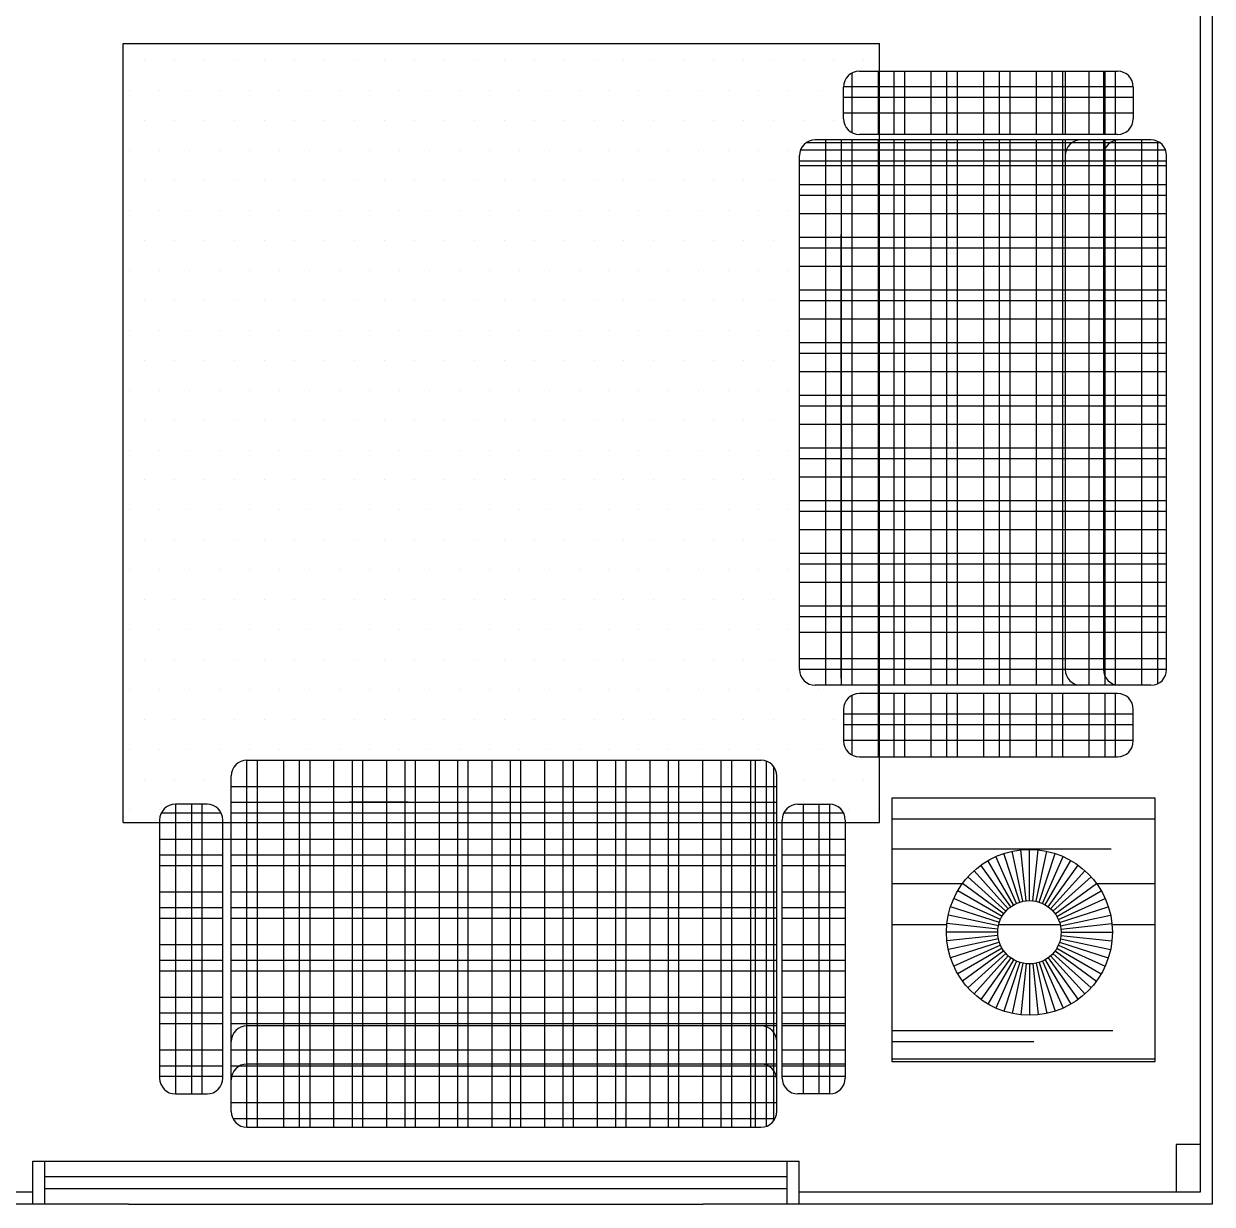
# Model space of a CAD drawing. Extents: x -7 to 295, y -11 to 39.
# Drawn here: x 161.292 to 163.773, y 2.205 to 4.67 of the extents above; entities that cross this region are included whole.
import ezdxf

# ---------------------------------------------------------------- set-up
doc = ezdxf.new("R2010")
doc.units = 0
doc.header["$LTSCALE"] = 20
doc.linetypes.add('DASHED2', pattern=[0.375, 0.25, -0.125])
doc.layers.get('0').update_dxf_attribs({"linetype": 'CONTINUOUS'})
for name, color, linetype in [('APARELHOS', 1, 'CONTINUOUS'), ('CONCRETO', 5, 'CONTINUOUS'), ('COTAS', 244, 'CONTINUOUS'), ('DIM', 244, 'CONTINUOUS'), ('JANELA', 5, 'CONTINUOUS'), ('PAREDE', 250, 'CONTINUOUS'), ('VISTAP', 244, 'CONTINUOUS')]:
    doc.layers.add(name, color=color, linetype=linetype)

# ---------------------------------------------------------------- blocks, each defined once
blk = doc.blocks.new('*X48')
at = {"color": 0, "linetype": 'DASHED2'}
for p, q in [((6.177, -3.3892), (6.177, -2.8892)), ((6.3, -3.0009), (6.3, -2.8892)), ((6.378, -2.9714), (6.378, -2.8892)), ((6.633, -3.3892), (6.633, -2.8892)), ((6.234, -3.3892), (6.234, -2.973)), ((6.579, -3.3892), (6.579, -2.97)), ((6.378, -3.1863), (6.378, -3.0698)), ((6.6, -3.3892), (6.6, -3.12)), ((6.3, -3.3892), (6.3, -3.2552)), ((6.378, -3.3892), (6.378, -3.2847))]:
    blk.add_line(p, q, dxfattribs=at)
blk = doc.blocks.new('*X88')
at = {"color": 0, "linetype": 'CONTINUOUS'}
for p, q in [((157.15625, -13.6875), (157.15625, -13.6875)), ((157.21875, -13.6875), (157.21875, -13.6875)), ((157.28125, -13.6875), (157.28125, -13.6875)), ((157.34375, -13.6875), (157.34375, -13.6875)), ((157.40625, -13.6875), (157.40625, -13.6875)), ((157.46875, -13.6875), (157.46875, -13.6875)), ((157.53125, -13.6875), (157.53125, -13.6875)), ((157.59375, -13.6875), (157.59375, -13.6875)), ((157.65625, -13.6875), (157.65625, -13.6875)), ((157.71875, -13.6875), (157.71875, -13.6875)), ((157.78125, -13.6875), (157.78125, -13.6875)), ((157.84375, -13.6875), (157.84375, -13.6875)), ((157.90625, -13.6875), (157.90625, -13.6875)), ((157.96875, -13.6875), (157.96875, -13.6875)), ((158.03125, -13.6875), (158.03125, -13.6875)), ((158.09375, -13.6875), (158.09375, -13.6875)), ((158.15625, -13.6875), (158.15625, -13.6875)), ((158.21875, -13.6875), (158.21875, -13.6875)), ((158.28125, -13.6875), (158.28125, -13.6875)), ((158.34375, -13.6875), (158.34375, -13.6875)), ((158.40625, -13.6875), (158.40625, -13.6875)), ((158.46875, -13.6875), (158.46875, -13.6875)), ((158.53125, -13.6875), (158.53125, -13.6875)), ((158.59375, -13.6875), (158.59375, -13.6875)), ((158.65625, -13.6875), (158.65625, -13.6875)), ((157.125, -13.75), (157.125, -13.75)), ((157.1875, -13.75), (157.1875, -13.75)), ((157.25, -13.75), (157.25, -13.75)), ((157.3125, -13.75), (157.3125, -13.75)), ((157.375, -13.75), (157.375, -13.75)), ((157.4375, -13.75), (157.4375, -13.75)), ((157.5, -13.75), (157.5, -13.75)), ((157.5625, -13.75), (157.5625, -13.75)), ((157.625, -13.75), (157.625, -13.75)), ((157.6875, -13.75), (157.6875, -13.75)), ((157.75, -13.75), (157.75, -13.75)), ((157.8125, -13.75), (157.8125, -13.75)), ((157.875, -13.75), (157.875, -13.75)), ((157.9375, -13.75), (157.9375, -13.75)), ((158, -13.75), (158, -13.75)), ((158.0625, -13.75), (158.0625, -13.75)), ((158.125, -13.75), (158.125, -13.75)), ((158.1875, -13.75), (158.1875, -13.75)), ((158.25, -13.75), (158.25, -13.75)), ((158.3125, -13.75), (158.3125, -13.75)), ((158.375, -13.75), (158.375, -13.75)), ((158.4375, -13.75), (158.4375, -13.75)), ((158.5, -13.75), (158.5, -13.75)), ((158.5625, -13.75), (158.5625, -13.75)), ((157.15625, -13.8125), (157.15625, -13.8125)), ((157.21875, -13.8125), (157.21875, -13.8125)), ((157.28125, -13.8125), (157.28125, -13.8125)), ((157.34375, -13.8125), (157.34375, -13.8125)), ((157.40625, -13.8125), (157.40625, -13.8125)), ((157.46875, -13.8125), (157.46875, -13.8125)), ((157.53125, -13.8125), (157.53125, -13.8125)), ((157.59375, -13.8125), (157.59375, -13.8125)), ((157.65625, -13.8125), (157.65625, -13.8125)), ((157.71875, -13.8125), (157.71875, -13.8125)), ((157.78125, -13.8125), (157.78125, -13.8125)), ((157.84375, -13.8125), (157.84375, -13.8125)), ((157.90625, -13.8125), (157.90625, -13.8125)), ((157.96875, -13.8125), (157.96875, -13.8125)), ((158.03125, -13.8125), (158.03125, -13.8125)), ((158.09375, -13.8125), (158.09375, -13.8125)), ((158.15625, -13.8125), (158.15625, -13.8125)), ((158.21875, -13.8125), (158.21875, -13.8125)), ((158.28125, -13.8125), (158.28125, -13.8125)), ((158.34375, -13.8125), (158.34375, -13.8125)), ((158.40625, -13.8125), (158.40625, -13.8125)), ((158.46875, -13.8125), (158.46875, -13.8125)), ((158.53125, -13.8125), (158.53125, -13.8125)), ((158.59375, -13.8125), (158.59375, -13.8125)), ((157.125, -13.875), (157.125, -13.875)), ((157.1875, -13.875), (157.1875, -13.875)), ((157.25, -13.875), (157.25, -13.875)), ((157.3125, -13.875), (157.3125, -13.875)), ((157.375, -13.875), (157.375, -13.875)), ((157.4375, -13.875), (157.4375, -13.875)), ((157.5, -13.875), (157.5, -13.875)), ((157.5625, -13.875), (157.5625, -13.875)), ((157.625, -13.875), (157.625, -13.875)), ((157.6875, -13.875), (157.6875, -13.875)), ((157.75, -13.875), (157.75, -13.875)), ((157.8125, -13.875), (157.8125, -13.875)), ((157.875, -13.875), (157.875, -13.875)), ((157.9375, -13.875), (157.9375, -13.875)), ((158, -13.875), (158, -13.875)), ((158.0625, -13.875), (158.0625, -13.875)), ((158.125, -13.875), (158.125, -13.875)), ((158.1875, -13.875), (158.1875, -13.875)), ((158.25, -13.875), (158.25, -13.875)), ((158.3125, -13.875), (158.3125, -13.875)), ((158.375, -13.875), (158.375, -13.875)), ((158.4375, -13.875), (158.4375, -13.875)), ((158.5, -13.875), (158.5, -13.875)), ((157.15625, -13.9375), (157.15625, -13.9375)), ((157.21875, -13.9375), (157.21875, -13.9375)), ((157.28125, -13.9375), (157.28125, -13.9375)), ((157.34375, -13.9375), (157.34375, -13.9375)), ((157.40625, -13.9375), (157.40625, -13.9375)), ((157.46875, -13.9375), (157.46875, -13.9375)), ((157.53125, -13.9375), (157.53125, -13.9375)), ((157.59375, -13.9375), (157.59375, -13.9375)), ((157.65625, -13.9375), (157.65625, -13.9375)), ((157.71875, -13.9375), (157.71875, -13.9375)), ((157.78125, -13.9375), (157.78125, -13.9375)), ((157.84375, -13.9375), (157.84375, -13.9375)), ((157.90625, -13.9375), (157.90625, -13.9375)), ((157.96875, -13.9375), (157.96875, -13.9375)), ((158.03125, -13.9375), (158.03125, -13.9375)), ((158.09375, -13.9375), (158.09375, -13.9375)), ((158.15625, -13.9375), (158.15625, -13.9375)), ((158.21875, -13.9375), (158.21875, -13.9375)), ((158.28125, -13.9375), (158.28125, -13.9375)), ((158.34375, -13.9375), (158.34375, -13.9375)), ((158.40625, -13.9375), (158.40625, -13.9375)), ((158.46875, -13.9375), (158.46875, -13.9375)), ((157.125, -14), (157.125, -14)), ((157.1875, -14), (157.1875, -14)), ((157.25, -14), (157.25, -14)), ((157.3125, -14), (157.3125, -14)), ((157.375, -14), (157.375, -14)), ((157.4375, -14), (157.4375, -14)), ((157.5, -14), (157.5, -14)), ((157.5625, -14), (157.5625, -14)), ((157.625, -14), (157.625, -14)), ((157.6875, -14), (157.6875, -14)), ((157.75, -14), (157.75, -14)), ((157.8125, -14), (157.8125, -14)), ((157.875, -14), (157.875, -14)), ((157.9375, -14), (157.9375, -14)), ((158, -14), (158, -14)), ((158.0625, -14), (158.0625, -14)), ((158.125, -14), (158.125, -14)), ((158.1875, -14), (158.1875, -14)), ((158.25, -14), (158.25, -14)), ((158.3125, -14), (158.3125, -14)), ((158.375, -14), (158.375, -14)), ((158.4375, -14), (158.4375, -14)), ((158.5, -14), (158.5, -14)), ((157.15625, -14.0625), (157.15625, -14.0625)), ((157.21875, -14.0625), (157.21875, -14.0625)), ((157.28125, -14.0625), (157.28125, -14.0625)), ((157.34375, -14.0625), (157.34375, -14.0625)), ((157.40625, -14.0625), (157.40625, -14.0625)), ((157.46875, -14.0625), (157.46875, -14.0625)), ((157.53125, -14.0625), (157.53125, -14.0625)), ((157.59375, -14.0625), (157.59375, -14.0625)), ((157.65625, -14.0625), (157.65625, -14.0625)), ((157.71875, -14.0625), (157.71875, -14.0625)), ((157.78125, -14.0625), (157.78125, -14.0625)), ((157.84375, -14.0625), (157.84375, -14.0625)), ((157.90625, -14.0625), (157.90625, -14.0625)), ((157.96875, -14.0625), (157.96875, -14.0625)), ((158.03125, -14.0625), (158.03125, -14.0625)), ((158.09375, -14.0625), (158.09375, -14.0625)), ((158.15625, -14.0625), (158.15625, -14.0625)), ((158.21875, -14.0625), (158.21875, -14.0625)), ((158.28125, -14.0625), (158.28125, -14.0625)), ((158.34375, -14.0625), (158.34375, -14.0625)), ((158.40625, -14.0625), (158.40625, -14.0625)), ((158.46875, -14.0625), (158.46875, -14.0625)), ((157.125, -14.125), (157.125, -14.125)), ((157.1875, -14.125), (157.1875, -14.125)), ((157.25, -14.125), (157.25, -14.125)), ((157.3125, -14.125), (157.3125, -14.125)), ((157.375, -14.125), (157.375, -14.125)), ((157.4375, -14.125), (157.4375, -14.125)), ((157.5, -14.125), (157.5, -14.125)), ((157.5625, -14.125), (157.5625, -14.125)), ((157.625, -14.125), (157.625, -14.125)), ((157.6875, -14.125), (157.6875, -14.125)), ((157.75, -14.125), (157.75, -14.125)), ((157.8125, -14.125), (157.8125, -14.125)), ((157.875, -14.125), (157.875, -14.125)), ((157.9375, -14.125), (157.9375, -14.125)), ((158, -14.125), (158, -14.125)), ((158.0625, -14.125), (158.0625, -14.125)), ((158.125, -14.125), (158.125, -14.125)), ((158.1875, -14.125), (158.1875, -14.125)), ((158.25, -14.125), (158.25, -14.125)), ((158.3125, -14.125), (158.3125, -14.125)), ((158.375, -14.125), (158.375, -14.125)), ((158.4375, -14.125), (158.4375, -14.125)), ((158.5, -14.125), (158.5, -14.125)), ((157.15625, -14.1875), (157.15625, -14.1875)), ((157.21875, -14.1875), (157.21875, -14.1875)), ((157.28125, -14.1875), (157.28125, -14.1875)), ((157.34375, -14.1875), (157.34375, -14.1875)), ((157.40625, -14.1875), (157.40625, -14.1875)), ((157.46875, -14.1875), (157.46875, -14.1875)), ((157.53125, -14.1875), (157.53125, -14.1875)), ((157.59375, -14.1875), (157.59375, -14.1875)), ((157.65625, -14.1875), (157.65625, -14.1875)), ((157.71875, -14.1875), (157.71875, -14.1875)), ((157.78125, -14.1875), (157.78125, -14.1875)), ((157.84375, -14.1875), (157.84375, -14.1875)), ((157.90625, -14.1875), (157.90625, -14.1875)), ((157.96875, -14.1875), (157.96875, -14.1875)), ((158.03125, -14.1875), (158.03125, -14.1875)), ((158.09375, -14.1875), (158.09375, -14.1875)), ((158.15625, -14.1875), (158.15625, -14.1875)), ((158.21875, -14.1875), (158.21875, -14.1875)), ((158.28125, -14.1875), (158.28125, -14.1875)), ((158.34375, -14.1875), (158.34375, -14.1875)), ((158.40625, -14.1875), (158.40625, -14.1875)), ((158.46875, -14.1875), (158.46875, -14.1875)), ((157.125, -14.25), (157.125, -14.25)), ((157.1875, -14.25), (157.1875, -14.25)), ((157.25, -14.25), (157.25, -14.25)), ((157.3125, -14.25), (157.3125, -14.25)), ((157.375, -14.25), (157.375, -14.25)), ((157.4375, -14.25), (157.4375, -14.25)), ((157.5, -14.25), (157.5, -14.25)), ((157.5625, -14.25), (157.5625, -14.25)), ((157.625, -14.25), (157.625, -14.25)), ((157.6875, -14.25), (157.6875, -14.25)), ((157.75, -14.25), (157.75, -14.25)), ((157.8125, -14.25), (157.8125, -14.25)), ((157.875, -14.25), (157.875, -14.25)), ((157.9375, -14.25), (157.9375, -14.25)), ((158, -14.25), (158, -14.25)), ((158.0625, -14.25), (158.0625, -14.25)), ((158.125, -14.25), (158.125, -14.25)), ((158.1875, -14.25), (158.1875, -14.25)), ((158.25, -14.25), (158.25, -14.25)), ((158.3125, -14.25), (158.3125, -14.25)), ((158.375, -14.25), (158.375, -14.25)), ((158.4375, -14.25), (158.4375, -14.25)), ((158.5, -14.25), (158.5, -14.25)), ((157.15625, -14.3125), (157.15625, -14.3125)), ((157.21875, -14.3125), (157.21875, -14.3125)), ((157.28125, -14.3125), (157.28125, -14.3125)), ((157.34375, -14.3125), (157.34375, -14.3125)), ((157.40625, -14.3125), (157.40625, -14.3125)), ((157.46875, -14.3125), (157.46875, -14.3125)), ((157.53125, -14.3125), (157.53125, -14.3125)), ((157.59375, -14.3125), (157.59375, -14.3125)), ((157.65625, -14.3125), (157.65625, -14.3125)), ((157.71875, -14.3125), (157.71875, -14.3125)), ((157.78125, -14.3125), (157.78125, -14.3125)), ((157.84375, -14.3125), (157.84375, -14.3125)), ((157.90625, -14.3125), (157.90625, -14.3125)), ((157.96875, -14.3125), (157.96875, -14.3125)), ((158.03125, -14.3125), (158.03125, -14.3125)), ((158.09375, -14.3125), (158.09375, -14.3125)), ((158.15625, -14.3125), (158.15625, -14.3125)), ((158.21875, -14.3125), (158.21875, -14.3125)), ((158.28125, -14.3125), (158.28125, -14.3125)), ((158.34375, -14.3125), (158.34375, -14.3125)), ((158.40625, -14.3125), (158.40625, -14.3125)), ((158.46875, -14.3125), (158.46875, -14.3125)), ((157.125, -14.375), (157.125, -14.375)), ((157.1875, -14.375), (157.1875, -14.375)), ((157.25, -14.375), (157.25, -14.375)), ((157.3125, -14.375), (157.3125, -14.375)), ((157.375, -14.375), (157.375, -14.375)), ((157.4375, -14.375), (157.4375, -14.375)), ((157.5, -14.375), (157.5, -14.375)), ((157.5625, -14.375), (157.5625, -14.375)), ((157.625, -14.375), (157.625, -14.375)), ((157.6875, -14.375), (157.6875, -14.375)), ((157.75, -14.375), (157.75, -14.375)), ((157.8125, -14.375), (157.8125, -14.375)), ((157.875, -14.375), (157.875, -14.375)), ((157.9375, -14.375), (157.9375, -14.375)), ((158, -14.375), (158, -14.375)), ((158.0625, -14.375), (158.0625, -14.375)), ((158.125, -14.375), (158.125, -14.375)), ((158.1875, -14.375), (158.1875, -14.375)), ((158.25, -14.375), (158.25, -14.375)), ((158.3125, -14.375), (158.3125, -14.375)), ((158.375, -14.375), (158.375, -14.375)), ((158.4375, -14.375), (158.4375, -14.375)), ((158.5, -14.375), (158.5, -14.375)), ((157.15625, -14.4375), (157.15625, -14.4375)), ((157.21875, -14.4375), (157.21875, -14.4375)), ((157.28125, -14.4375), (157.28125, -14.4375)), ((157.34375, -14.4375), (157.34375, -14.4375)), ((157.40625, -14.4375), (157.40625, -14.4375)), ((157.46875, -14.4375), (157.46875, -14.4375)), ((157.53125, -14.4375), (157.53125, -14.4375)), ((157.59375, -14.4375), (157.59375, -14.4375)), ((157.65625, -14.4375), (157.65625, -14.4375)), ((157.71875, -14.4375), (157.71875, -14.4375)), ((157.78125, -14.4375), (157.78125, -14.4375)), ((157.84375, -14.4375), (157.84375, -14.4375)), ((157.90625, -14.4375), (157.90625, -14.4375)), ((157.96875, -14.4375), (157.96875, -14.4375)), ((158.03125, -14.4375), (158.03125, -14.4375)), ((158.09375, -14.4375), (158.09375, -14.4375)), ((158.15625, -14.4375), (158.15625, -14.4375)), ((158.21875, -14.4375), (158.21875, -14.4375)), ((158.28125, -14.4375), (158.28125, -14.4375)), ((158.34375, -14.4375), (158.34375, -14.4375)), ((158.40625, -14.4375), (158.40625, -14.4375)), ((158.46875, -14.4375), (158.46875, -14.4375)), ((157.125, -14.5), (157.125, -14.5)), ((157.1875, -14.5), (157.1875, -14.5)), ((157.25, -14.5), (157.25, -14.5)), ((157.3125, -14.5), (157.3125, -14.5)), ((157.375, -14.5), (157.375, -14.5)), ((157.4375, -14.5), (157.4375, -14.5)), ((157.5, -14.5), (157.5, -14.5)), ((157.5625, -14.5), (157.5625, -14.5)), ((157.625, -14.5), (157.625, -14.5)), ((157.6875, -14.5), (157.6875, -14.5)), ((157.75, -14.5), (157.75, -14.5)), ((157.8125, -14.5), (157.8125, -14.5)), ((157.875, -14.5), (157.875, -14.5)), ((157.9375, -14.5), (157.9375, -14.5)), ((158, -14.5), (158, -14.5)), ((158.0625, -14.5), (158.0625, -14.5)), ((158.125, -14.5), (158.125, -14.5)), ((158.1875, -14.5), (158.1875, -14.5)), ((158.25, -14.5), (158.25, -14.5)), ((158.3125, -14.5), (158.3125, -14.5)), ((158.375, -14.5), (158.375, -14.5)), ((158.4375, -14.5), (158.4375, -14.5)), ((158.5, -14.5), (158.5, -14.5)), ((157.15625, -14.5625), (157.15625, -14.5625)), ((157.21875, -14.5625), (157.21875, -14.5625)), ((157.28125, -14.5625), (157.28125, -14.5625)), ((157.34375, -14.5625), (157.34375, -14.5625)), ((157.40625, -14.5625), (157.40625, -14.5625)), ((157.46875, -14.5625), (157.46875, -14.5625)), ((157.53125, -14.5625), (157.53125, -14.5625)), ((157.59375, -14.5625), (157.59375, -14.5625)), ((157.65625, -14.5625), (157.65625, -14.5625)), ((157.71875, -14.5625), (157.71875, -14.5625)), ((157.78125, -14.5625), (157.78125, -14.5625)), ((157.84375, -14.5625), (157.84375, -14.5625)), ((157.90625, -14.5625), (157.90625, -14.5625)), ((157.96875, -14.5625), (157.96875, -14.5625)), ((158.03125, -14.5625), (158.03125, -14.5625)), ((158.09375, -14.5625), (158.09375, -14.5625)), ((158.15625, -14.5625), (158.15625, -14.5625)), ((158.21875, -14.5625), (158.21875, -14.5625)), ((158.28125, -14.5625), (158.28125, -14.5625)), ((158.34375, -14.5625), (158.34375, -14.5625)), ((158.40625, -14.5625), (158.40625, -14.5625)), ((158.46875, -14.5625), (158.46875, -14.5625)), ((157.125, -14.625), (157.125, -14.625)), ((157.1875, -14.625), (157.1875, -14.625)), ((157.25, -14.625), (157.25, -14.625)), ((157.3125, -14.625), (157.3125, -14.625)), ((157.375, -14.625), (157.375, -14.625)), ((157.4375, -14.625), (157.4375, -14.625)), ((157.5, -14.625), (157.5, -14.625)), ((157.5625, -14.625), (157.5625, -14.625)), ((157.625, -14.625), (157.625, -14.625)), ((157.6875, -14.625), (157.6875, -14.625)), ((157.75, -14.625), (157.75, -14.625)), ((157.8125, -14.625), (157.8125, -14.625)), ((157.875, -14.625), (157.875, -14.625)), ((157.9375, -14.625), (157.9375, -14.625)), ((158, -14.625), (158, -14.625)), ((158.0625, -14.625), (158.0625, -14.625)), ((158.125, -14.625), (158.125, -14.625)), ((158.1875, -14.625), (158.1875, -14.625)), ((158.25, -14.625), (158.25, -14.625)), ((158.3125, -14.625), (158.3125, -14.625)), ((158.375, -14.625), (158.375, -14.625)), ((158.4375, -14.625), (158.4375, -14.625)), ((158.5, -14.625), (158.5, -14.625)), ((157.15625, -14.6875), (157.15625, -14.6875)), ((157.21875, -14.6875), (157.21875, -14.6875)), ((157.28125, -14.6875), (157.28125, -14.6875)), ((157.34375, -14.6875), (157.34375, -14.6875)), ((157.40625, -14.6875), (157.40625, -14.6875)), ((157.46875, -14.6875), (157.46875, -14.6875)), ((157.53125, -14.6875), (157.53125, -14.6875)), ((157.59375, -14.6875), (157.59375, -14.6875)), ((157.65625, -14.6875), (157.65625, -14.6875)), ((157.71875, -14.6875), (157.71875, -14.6875)), ((157.78125, -14.6875), (157.78125, -14.6875)), ((157.84375, -14.6875), (157.84375, -14.6875)), ((157.90625, -14.6875), (157.90625, -14.6875)), ((157.96875, -14.6875), (157.96875, -14.6875)), ((158.03125, -14.6875), (158.03125, -14.6875)), ((158.09375, -14.6875), (158.09375, -14.6875)), ((158.15625, -14.6875), (158.15625, -14.6875)), ((158.21875, -14.6875), (158.21875, -14.6875)), ((158.28125, -14.6875), (158.28125, -14.6875)), ((158.34375, -14.6875), (158.34375, -14.6875)), ((158.40625, -14.6875), (158.40625, -14.6875)), ((158.46875, -14.6875), (158.46875, -14.6875)), ((157.125, -14.75), (157.125, -14.75)), ((157.1875, -14.75), (157.1875, -14.75)), ((157.25, -14.75), (157.25, -14.75)), ((157.3125, -14.75), (157.3125, -14.75)), ((157.375, -14.75), (157.375, -14.75)), ((157.4375, -14.75), (157.4375, -14.75)), ((157.5, -14.75), (157.5, -14.75)), ((157.5625, -14.75), (157.5625, -14.75)), ((157.625, -14.75), (157.625, -14.75)), ((157.6875, -14.75), (157.6875, -14.75)), ((157.75, -14.75), (157.75, -14.75)), ((157.8125, -14.75), (157.8125, -14.75)), ((157.875, -14.75), (157.875, -14.75)), ((157.9375, -14.75), (157.9375, -14.75)), ((158, -14.75), (158, -14.75)), ((158.0625, -14.75), (158.0625, -14.75)), ((158.125, -14.75), (158.125, -14.75)), ((158.1875, -14.75), (158.1875, -14.75)), ((158.25, -14.75), (158.25, -14.75)), ((158.3125, -14.75), (158.3125, -14.75)), ((158.375, -14.75), (158.375, -14.75)), ((158.4375, -14.75), (158.4375, -14.75)), ((158.5, -14.75), (158.5, -14.75)), ((157.15625, -14.8125), (157.15625, -14.8125)), ((157.21875, -14.8125), (157.21875, -14.8125)), ((157.28125, -14.8125), (157.28125, -14.8125)), ((157.34375, -14.8125), (157.34375, -14.8125)), ((157.40625, -14.8125), (157.40625, -14.8125)), ((157.46875, -14.8125), (157.46875, -14.8125)), ((157.53125, -14.8125), (157.53125, -14.8125)), ((157.59375, -14.8125), (157.59375, -14.8125)), ((157.65625, -14.8125), (157.65625, -14.8125)), ((157.71875, -14.8125), (157.71875, -14.8125)), ((157.78125, -14.8125), (157.78125, -14.8125)), ((157.84375, -14.8125), (157.84375, -14.8125)), ((157.90625, -14.8125), (157.90625, -14.8125)), ((157.96875, -14.8125), (157.96875, -14.8125)), ((158.03125, -14.8125), (158.03125, -14.8125)), ((158.09375, -14.8125), (158.09375, -14.8125)), ((158.15625, -14.8125), (158.15625, -14.8125)), ((158.21875, -14.8125), (158.21875, -14.8125)), ((158.28125, -14.8125), (158.28125, -14.8125)), ((158.34375, -14.8125), (158.34375, -14.8125)), ((158.40625, -14.8125), (158.40625, -14.8125)), ((158.46875, -14.8125), (158.46875, -14.8125)), ((157.125, -14.875), (157.125, -14.875)), ((157.1875, -14.875), (157.1875, -14.875)), ((157.25, -14.875), (157.25, -14.875)), ((157.3125, -14.875), (157.3125, -14.875)), ((157.375, -14.875), (157.375, -14.875)), ((157.4375, -14.875), (157.4375, -14.875)), ((157.5, -14.875), (157.5, -14.875)), ((157.5625, -14.875), (157.5625, -14.875)), ((157.625, -14.875), (157.625, -14.875)), ((157.6875, -14.875), (157.6875, -14.875)), ((157.75, -14.875), (157.75, -14.875)), ((157.8125, -14.875), (157.8125, -14.875)), ((157.875, -14.875), (157.875, -14.875)), ((157.9375, -14.875), (157.9375, -14.875)), ((158, -14.875), (158, -14.875)), ((158.0625, -14.875), (158.0625, -14.875)), ((158.125, -14.875), (158.125, -14.875)), ((158.1875, -14.875), (158.1875, -14.875)), ((158.25, -14.875), (158.25, -14.875)), ((158.3125, -14.875), (158.3125, -14.875)), ((158.375, -14.875), (158.375, -14.875)), ((158.4375, -14.875), (158.4375, -14.875)), ((158.5, -14.875), (158.5, -14.875)), ((157.15625, -14.9375), (157.15625, -14.9375)), ((157.21875, -14.9375), (157.21875, -14.9375)), ((157.28125, -14.9375), (157.28125, -14.9375)), ((157.34375, -14.9375), (157.34375, -14.9375)), ((157.40625, -14.9375), (157.40625, -14.9375)), ((157.46875, -14.9375), (157.46875, -14.9375)), ((157.53125, -14.9375), (157.53125, -14.9375)), ((157.59375, -14.9375), (157.59375, -14.9375)), ((157.65625, -14.9375), (157.65625, -14.9375)), ((157.71875, -14.9375), (157.71875, -14.9375)), ((157.78125, -14.9375), (157.78125, -14.9375)), ((157.84375, -14.9375), (157.84375, -14.9375)), ((157.90625, -14.9375), (157.90625, -14.9375)), ((157.96875, -14.9375), (157.96875, -14.9375)), ((158.03125, -14.9375), (158.03125, -14.9375)), ((158.09375, -14.9375), (158.09375, -14.9375)), ((158.15625, -14.9375), (158.15625, -14.9375)), ((158.21875, -14.9375), (158.21875, -14.9375)), ((158.28125, -14.9375), (158.28125, -14.9375)), ((158.34375, -14.9375), (158.34375, -14.9375)), ((158.40625, -14.9375), (158.40625, -14.9375)), ((158.46875, -14.9375), (158.46875, -14.9375)), ((157.125, -15), (157.125, -15)), ((157.1875, -15), (157.1875, -15)), ((157.25, -15), (157.25, -15)), ((157.3125, -15), (157.3125, -15)), ((157.375, -15), (157.375, -15)), ((157.4375, -15), (157.4375, -15)), ((157.5, -15), (157.5, -15)), ((157.5625, -15), (157.5625, -15)), ((157.625, -15), (157.625, -15)), ((157.6875, -15), (157.6875, -15)), ((157.75, -15), (157.75, -15)), ((157.8125, -15), (157.8125, -15)), ((157.875, -15), (157.875, -15)), ((157.9375, -15), (157.9375, -15)), ((158, -15), (158, -15)), ((158.0625, -15), (158.0625, -15)), ((158.125, -15), (158.125, -15)), ((158.1875, -15), (158.1875, -15)), ((158.25, -15), (158.25, -15)), ((158.3125, -15), (158.3125, -15)), ((158.375, -15), (158.375, -15)), ((158.4375, -15), (158.4375, -15)), ((158.5, -15), (158.5, -15)), ((158.5625, -15), (158.5625, -15)), ((158.625, -15), (158.625, -15)), ((158.6875, -15), (158.6875, -15)), ((157.15625, -15.0625), (157.15625, -15.0625)), ((157.21875, -15.0625), (157.21875, -15.0625)), ((157.28125, -15.0625), (157.28125, -15.0625)), ((157.34375, -15.0625), (157.34375, -15.0625)), ((157.40625, -15.0625), (157.40625, -15.0625)), ((157.46875, -15.0625), (157.46875, -15.0625)), ((157.53125, -15.0625), (157.53125, -15.0625)), ((157.59375, -15.0625), (157.59375, -15.0625)), ((157.65625, -15.0625), (157.65625, -15.0625)), ((157.71875, -15.0625), (157.71875, -15.0625)), ((157.78125, -15.0625), (157.78125, -15.0625)), ((157.84375, -15.0625), (157.84375, -15.0625)), ((157.90625, -15.0625), (157.90625, -15.0625)), ((157.96875, -15.0625), (157.96875, -15.0625)), ((158.03125, -15.0625), (158.03125, -15.0625)), ((158.09375, -15.0625), (158.09375, -15.0625)), ((158.15625, -15.0625), (158.15625, -15.0625)), ((158.21875, -15.0625), (158.21875, -15.0625)), ((158.28125, -15.0625), (158.28125, -15.0625)), ((158.34375, -15.0625), (158.34375, -15.0625)), ((158.40625, -15.0625), (158.40625, -15.0625)), ((158.46875, -15.0625), (158.46875, -15.0625)), ((158.53125, -15.0625), (158.53125, -15.0625)), ((158.59375, -15.0625), (158.59375, -15.0625)), ((157.125, -15.125), (157.125, -15.125)), ((157.1875, -15.125), (157.1875, -15.125)), ((157.25, -15.125), (157.25, -15.125)), ((157.3125, -15.125), (157.3125, -15.125)), ((157.375, -15.125), (157.375, -15.125)), ((157.4375, -15.125), (157.4375, -15.125)), ((157.5, -15.125), (157.5, -15.125)), ((157.5625, -15.125), (157.5625, -15.125)), ((157.625, -15.125), (157.625, -15.125)), ((157.6875, -15.125), (157.6875, -15.125)), ((157.75, -15.125), (157.75, -15.125)), ((157.8125, -15.125), (157.8125, -15.125)), ((157.875, -15.125), (157.875, -15.125)), ((157.9375, -15.125), (157.9375, -15.125)), ((158, -15.125), (158, -15.125)), ((158.0625, -15.125), (158.0625, -15.125)), ((158.125, -15.125), (158.125, -15.125)), ((158.1875, -15.125), (158.1875, -15.125)), ((158.25, -15.125), (158.25, -15.125)), ((158.3125, -15.125), (158.3125, -15.125)), ((158.375, -15.125), (158.375, -15.125)), ((158.4375, -15.125), (158.4375, -15.125)), ((158.5, -15.125), (158.5, -15.125)), ((158.5625, -15.125), (158.5625, -15.125)), ((157.15625, -15.1875), (157.15625, -15.1875)), ((157.21875, -15.1875), (157.21875, -15.1875)), ((157.28125, -15.1875), (157.28125, -15.1875)), ((158.53125, -15.1875), (158.53125, -15.1875)), ((158.59375, -15.1875), (158.59375, -15.1875)), ((158.65625, -15.1875), (158.65625, -15.1875)), ((157.125, -15.25), (157.125, -15.25)), ((157.1875, -15.25), (157.1875, -15.25)), ((157.3125, -15.25), (157.3125, -15.25)), ((158.625, -15.25), (158.625, -15.25)), ((158.6875, -15.25), (158.6875, -15.25))]:
    blk.add_line(p, q, dxfattribs=at)

msp = doc.modelspace()

# ---------------------------------------------------------------- linework, layer by layer
at = {"layer": 'APARELHOS', "color": 52, "linetype": 'CONTINUOUS'}
for p, q in [((163.0215, 4.4428), (163.0215, 4.5676)), ((163.0215, 4.4428), (163.0215, 4.5676)), ((163.1095, 4.4392), (163.1095, 4.5712)), ((163.1095, 4.4392), (163.1095, 4.5712)), ((163.1315, 4.4392), (163.1315, 4.5712)), ((163.1315, 4.4392), (163.1315, 4.5712)), ((163.2195, 4.4392), (163.2195, 4.5712)), ((163.2195, 4.4392), (163.2195, 4.5712)), ((163.2415, 4.4392), (163.2415, 4.5712)), ((163.2415, 4.4392), (163.2415, 4.5712)), ((163.3295, 4.4392), (163.3295, 4.5712)), ((163.3295, 4.4392), (163.3295, 4.5712)), ((163.3515, 4.4392), (163.3515, 4.5712)), ((163.3515, 4.4392), (163.3515, 4.5712)), ((163.4395, 4.4392), (163.4395, 4.5712)), ((163.4395, 4.4392), (163.4395, 4.5712)), ((163.4615, 4.4392), (163.4615, 4.5712)), ((163.4615, 4.4392), (163.4615, 4.5712)), ((163.5495, 4.4392), (163.5495, 4.5712)), ((163.5495, 4.4392), (163.5495, 4.5712)), ((163.5715, 4.4392), (163.5715, 4.5712)), ((163.5715, 4.4392), (163.5715, 4.5712)), ((163.6086, 4.5387), (163.0036, 4.5387)), ((163.6086, 4.5167), (163.0036, 4.5167)), ((163.6641, 4.422), (162.9255, 4.422)), ((163.5792, 4.428), (162.9445, 4.428)), ((162.9995, 3.289), (162.9995, 4.428)), ((163.0215, 3.289), (163.0215, 4.428)), ((163.1095, 3.289), (163.1095, 4.428)), ((163.1315, 3.289), (163.1315, 4.428)), ((163.2195, 3.289), (163.2195, 4.428)), ((163.2415, 3.289), (163.2415, 4.428)), ((163.3295, 3.289), (163.3295, 4.428)), ((163.3515, 3.289), (163.3515, 4.428)), ((163.4395, 3.289), (163.4395, 4.428)), ((163.4615, 3.289), (163.4615, 4.428)), ((163.5495, 3.289), (163.5495, 4.428)), ((163.5715, 3.289), (163.5715, 4.428)), ((163.6595, 3.2923), (163.6595, 4.4247)), ((163.676, 4.4067), (162.9136, 4.4067)), ((163.6782, 4.334), (162.9115, 4.334)), ((163.6782, 4.312), (162.9115, 4.312)), ((163.6782, 4.224), (162.9115, 4.224)), ((163.6782, 4.202), (162.9115, 4.202)), ((163.6782, 4.114), (162.9115, 4.114)), ((163.6782, 4.092), (162.9115, 4.092)), ((163.6782, 4.004), (162.9115, 4.004)), ((163.6782, 3.982), (162.9115, 3.982)), ((163.6782, 3.894), (162.9115, 3.894)), ((163.6782, 3.872), (162.9115, 3.872)), ((163.6782, 3.784), (162.9115, 3.784)), ((163.6782, 3.762), (162.9115, 3.762)), ((163.6782, 3.674), (162.9115, 3.674)), ((163.6782, 3.652), (162.9115, 3.652)), ((163.6782, 3.564), (162.9115, 3.564)), ((163.6782, 3.542), (162.9115, 3.542)), ((163.6782, 3.454), (162.9115, 3.454)), ((163.6782, 3.432), (162.9115, 3.432)), ((163.6782, 3.344), (162.9115, 3.344)), ((163.6782, 3.322), (162.9115, 3.322)), ((163.0215, 3.1434), (163.0215, 3.2681)), ((163.1095, 3.1397), (163.1095, 3.2717)), ((163.1315, 3.1397), (163.1315, 3.2717)), ((163.2195, 3.1397), (163.2195, 3.2717)), ((163.2415, 3.1397), (163.2415, 3.2717)), ((163.3295, 3.1397), (163.3295, 3.2717)), ((163.3515, 3.1397), (163.3515, 3.2717)), ((163.4395, 3.1397), (163.4395, 3.2717)), ((163.4615, 3.1397), (163.4615, 3.2717)), ((163.5495, 3.1397), (163.5495, 3.2717)), ((163.5715, 3.1397), (163.5715, 3.2717)), ((163.0036, 3.2387), (163.0036, 3.1727)), ((163.6086, 3.2287), (163.0036, 3.2287)), ((163.6086, 3.2067), (163.0036, 3.2067)), ((161.7581, 2.3661), (161.7581, 3.1327)), ((161.7801, 2.3661), (161.7801, 3.1327)), ((161.8681, 2.3661), (161.8681, 3.1327)), ((161.8901, 2.3661), (161.8901, 3.1327)), ((161.9781, 2.3661), (161.9781, 3.1327)), ((162.0001, 2.3661), (162.0001, 3.1327)), ((162.0881, 2.3661), (162.0881, 3.1327)), ((162.1101, 2.3661), (162.1101, 3.1327)), ((162.1981, 2.3661), (162.1981, 3.1327)), ((162.2201, 2.3661), (162.2201, 3.1327)), ((162.3081, 2.3661), (162.3081, 3.1327)), ((162.3301, 2.3661), (162.3301, 3.1327)), ((162.4181, 2.3661), (162.4181, 3.1327)), ((162.4401, 2.3661), (162.4401, 3.1327)), ((162.5281, 2.3661), (162.5281, 3.1327)), ((162.5501, 2.3661), (162.5501, 3.1327)), ((162.6381, 2.3661), (162.6381, 3.1327)), ((162.6601, 2.3661), (162.6601, 3.1327)), ((162.7481, 2.3661), (162.7481, 3.1327)), ((162.7701, 2.3661), (162.7701, 3.1327)), ((162.8428, 2.3682), (162.8428, 3.1306)), ((162.8581, 2.3801), (162.8581, 3.1187)), ((162.8641, 2.4651), (162.8641, 3.0997)), ((161.6748, 3.0407), (161.6088, 3.0407)), ((161.6428, 2.4357), (161.6428, 3.0407)), ((161.6648, 2.4357), (161.6648, 3.0407)), ((161.7251, 3.0447), (162.8641, 3.0447)), ((162.9528, 2.4357), (162.9528, 3.0407)), ((162.9748, 2.4357), (162.9748, 3.0407)), ((161.5795, 3.0227), (161.7042, 3.0227)), ((161.7251, 3.0227), (162.8641, 3.0227)), ((162.879, 3.0227), (163.0037, 3.0227)), ((162.879, 3.0227), (163.0037, 3.0227)), ((161.5758, 2.9347), (161.7078, 2.9347)), ((161.7251, 2.9347), (162.8641, 2.9347)), ((162.8753, 2.9347), (163.0073, 2.9347)), ((162.8753, 2.9347), (163.0073, 2.9347)), ((161.5758, 2.9127), (161.7078, 2.9127)), ((161.7251, 2.9127), (162.8641, 2.9127)), ((162.8753, 2.9127), (163.0073, 2.9127)), ((162.8753, 2.9127), (163.0073, 2.9127)), ((161.5758, 2.8247), (161.7078, 2.8247)), ((161.7251, 2.8247), (162.8641, 2.8247)), ((162.8753, 2.8247), (163.0073, 2.8247)), ((162.8753, 2.8247), (163.0073, 2.8247)), ((161.5758, 2.8027), (161.7078, 2.8027)), ((161.7251, 2.8027), (162.8641, 2.8027)), ((162.8753, 2.8027), (163.0073, 2.8027)), ((162.8753, 2.8027), (163.0073, 2.8027)), ((161.5758, 2.7147), (161.7078, 2.7147)), ((161.7251, 2.7147), (162.8641, 2.7147)), ((162.8753, 2.7147), (163.0073, 2.7147)), ((162.8753, 2.7147), (163.0073, 2.7147)), ((161.5758, 2.6927), (161.7078, 2.6927)), ((161.7251, 2.6927), (162.8641, 2.6927)), ((162.8753, 2.6927), (163.0073, 2.6927)), ((162.8753, 2.6927), (163.0073, 2.6927)), ((161.5758, 2.6047), (161.7078, 2.6047)), ((161.5758, 2.5827), (161.7078, 2.5827)), ((161.7251, 2.6047), (162.8641, 2.6047)), ((161.7251, 2.5827), (162.8641, 2.5827)), ((162.8753, 2.6047), (163.0073, 2.6047)), ((162.8753, 2.6047), (163.0073, 2.6047)), ((162.8753, 2.5827), (163.0073, 2.5827)), ((162.8753, 2.5827), (163.0073, 2.5827)), ((161.5758, 2.4947), (161.7078, 2.4947)), ((161.7251, 2.4947), (162.8641, 2.4947)), ((162.8753, 2.4947), (163.0073, 2.4947)), ((162.8753, 2.4947), (163.0073, 2.4947)), ((161.5758, 2.4727), (161.7078, 2.4727)), ((161.7251, 2.4727), (162.8641, 2.4727)), ((162.8753, 2.4727), (163.0073, 2.4727)), ((162.8753, 2.4727), (163.0073, 2.4727)), ((161.7284, 2.3847), (162.8608, 2.3847))]:
    msp.add_line(p, q, dxfattribs=at)
at = {"layer": 'APARELHOS', "color": 22, "linetype": 'CONTINUOUS'}
for p, q in [((163.0366, 4.5712), (163.5756, 4.5712)), ((163.6086, 4.5382), (163.6086, 4.4722)), ((163.5756, 4.4392), (163.0366, 4.4392)), ((163.6452, 4.428), (163.5792, 4.428)), ((162.9115, 3.322), (162.9115, 4.395)), ((163.6782, 3.322), (163.6782, 4.395)), ((163.5792, 3.289), (162.9445, 3.289)), ((163.6452, 3.289), (163.5792, 3.289)), ((163.5756, 3.2717), (163.0366, 3.2717)), ((163.6086, 3.1727), (163.6086, 3.2387)), ((161.7581, 3.1327), (162.8311, 3.1327)), ((163.0366, 3.1397), (163.5756, 3.1397)), ((161.7251, 2.4651), (161.7251, 3.0997)), ((161.5758, 3.0077), (161.5758, 2.4687)), ((161.7078, 2.4687), (161.7078, 3.0077)), ((162.8753, 2.4687), (162.8753, 3.0077)), ((163.0073, 3.0077), (163.0073, 2.4687)), ((161.7251, 2.3991), (161.7251, 2.4651)), ((162.8641, 2.3991), (162.8641, 2.4651)), ((161.6088, 2.4357), (161.6748, 2.4357)), ((162.9743, 2.4357), (162.9083, 2.4357)), ((161.7581, 2.3661), (162.8311, 2.3661))]:
    msp.add_line(p, q, dxfattribs=at)
at = {"layer": 'APARELHOS', "color": 40, "linetype": 'CONTINUOUS'}
for p, q in [((163.0765, 4.4392), (163.0765, 4.5712)), ((163.0765, 4.4392), (163.0765, 4.5712)), ((163.1865, 4.4392), (163.1865, 4.5712)), ((163.1865, 4.4392), (163.1865, 4.5712)), ((163.2965, 4.4392), (163.2965, 4.5712)), ((163.2965, 4.4392), (163.2965, 4.5712)), ((163.4065, 4.4392), (163.4065, 4.5712)), ((163.4065, 4.4392), (163.4065, 4.5712)), ((163.4662, 4.5712), (163.4662, 4.4392)), ((163.5165, 4.4392), (163.5165, 4.5712)), ((163.5165, 4.4392), (163.5165, 4.5712)), ((163.5462, 4.5712), (163.5462, 4.4392)), ((163.0036, 4.4722), (163.0036, 4.5382)), ((163.6086, 4.4837), (163.0036, 4.4837)), ((162.9665, 3.289), (162.9665, 4.428)), ((163.0765, 3.2717), (163.0765, 4.428)), ((163.1865, 3.289), (163.1865, 4.428)), ((163.2965, 3.289), (163.2965, 4.428)), ((163.4065, 3.289), (163.4065, 4.428)), ((163.4662, 4.428), (163.4662, 3.322)), ((163.5165, 3.289), (163.5165, 4.428)), ((163.5462, 4.428), (163.5462, 3.322)), ((163.6265, 3.289), (163.6265, 4.428)), ((163.6782, 4.3837), (162.9115, 4.3837)), ((163.6782, 4.3737), (162.9115, 4.3737)), ((163.6782, 4.2737), (162.9115, 4.2737)), ((162.9989, 3.304), (162.9989, 4.2303)), ((163.6782, 4.1637), (162.9115, 4.1637)), ((163.6782, 4.0537), (162.9115, 4.0537)), ((163.6782, 3.9437), (162.9115, 3.9437)), ((163.6782, 3.8337), (162.9115, 3.8337)), ((163.6782, 3.7237), (162.9115, 3.7237)), ((162.9989, 3.6589), (162.9989, 3.5361)), ((163.6782, 3.6137), (162.9115, 3.6137)), ((163.6782, 3.5037), (162.9115, 3.5037)), ((163.6782, 3.399), (162.9115, 3.399)), ((163.0765, 3.1397), (163.0765, 3.2717)), ((163.1865, 3.1397), (163.1865, 3.2717)), ((163.2965, 3.1397), (163.2965, 3.2717)), ((163.4065, 3.1397), (163.4065, 3.2717)), ((163.5165, 3.1397), (163.5165, 3.2717)), ((163.6086, 3.1737), (163.0036, 3.1737)), ((161.8351, 2.3661), (161.8351, 3.1327)), ((161.9398, 2.3661), (161.9398, 3.1327)), ((162.0498, 2.3661), (162.0498, 3.1327)), ((162.1598, 2.3661), (162.1598, 3.1327)), ((162.2698, 2.3661), (162.2698, 3.1327)), ((162.3798, 2.3661), (162.3798, 3.1327)), ((162.4898, 2.3661), (162.4898, 3.1327)), ((162.5998, 2.3661), (162.5998, 3.1327)), ((162.7098, 2.3661), (162.7098, 3.1327)), ((162.8098, 2.3661), (162.8098, 3.1327)), ((162.8198, 2.3661), (162.8198, 3.1327)), ((161.7251, 3.0777), (162.8641, 3.0777)), ((161.6098, 2.4357), (161.6098, 3.0407)), ((161.7401, 3.0453), (162.6664, 3.0453)), ((162.095, 3.0453), (161.9722, 3.0453)), ((162.9083, 3.0407), (162.9743, 3.0407)), ((162.9198, 2.4357), (162.9198, 3.0407)), ((161.5758, 2.9677), (161.7078, 2.9677)), ((161.7078, 2.9677), (162.8641, 2.9677)), ((162.8753, 2.9677), (163.0073, 2.9677)), ((162.8753, 2.9677), (163.0073, 2.9677)), ((161.5758, 2.8577), (161.7078, 2.8577)), ((161.7251, 2.8577), (162.8641, 2.8577)), ((162.8753, 2.8577), (163.0073, 2.8577)), ((162.8753, 2.8577), (163.0073, 2.8577)), ((161.5758, 2.7477), (161.7078, 2.7477)), ((161.7251, 2.7477), (162.8641, 2.7477)), ((162.8753, 2.7477), (163.0073, 2.7477)), ((162.8753, 2.7477), (163.0073, 2.7477)), ((161.5758, 2.6377), (161.7078, 2.6377)), ((161.7251, 2.6377), (162.8641, 2.6377)), ((162.8753, 2.6377), (163.0073, 2.6377)), ((162.8753, 2.6377), (163.0073, 2.6377)), ((162.8641, 2.578), (161.7581, 2.578)), ((163.0073, 2.578), (162.8753, 2.578)), ((161.5758, 2.5277), (161.7078, 2.5277)), ((161.7251, 2.5277), (162.8641, 2.5277)), ((162.8753, 2.5277), (163.0073, 2.5277)), ((162.8753, 2.5277), (163.0073, 2.5277)), ((162.8641, 2.4981), (161.7581, 2.4981)), ((163.0073, 2.4981), (162.8753, 2.4981)), ((161.7251, 2.4177), (162.8641, 2.4177))]:
    msp.add_line(p, q, dxfattribs=at)
at = {"layer": 'APARELHOS', "color": 32, "linetype": 'CONTINUOUS'}
for p, q in [((163.3649, 2.8336), (163.3214, 2.9313)), ((163.3714, 2.8361), (163.3383, 2.9378)), ((163.378, 2.8379), (163.3558, 2.9425)), ((163.3849, 2.8389), (163.3737, 2.9454)), ((163.3918, 2.8393), (163.3918, 2.9463)), ((163.3987, 2.8389), (163.4099, 2.9454)), ((163.4055, 2.8379), (163.4278, 2.9425)), ((163.4122, 2.8361), (163.4453, 2.9378)), ((163.4187, 2.8336), (163.4622, 2.9313)), ((163.3529, 2.8267), (163.29, 2.9133)), ((163.3587, 2.8305), (163.3052, 2.9231)), ((163.4248, 2.8305), (163.4783, 2.9231)), ((163.4306, 2.8267), (163.4935, 2.9133)), ((163.3427, 2.8174), (163.2632, 2.889)), ((163.3476, 2.8223), (163.276, 2.9019)), ((163.436, 2.8223), (163.5076, 2.9019)), ((163.4409, 2.8174), (163.5204, 2.889)), ((163.3346, 2.8063), (163.2419, 2.8598)), ((163.3383, 2.8121), (163.2518, 2.875)), ((163.4453, 2.8121), (163.5318, 2.875)), ((163.449, 2.8063), (163.5417, 2.8598)), ((163.3314, 2.8001), (163.2337, 2.8436)), ((163.4522, 2.8001), (163.5499, 2.8436)), ((163.3271, 2.787), (163.2225, 2.8092)), ((163.3289, 2.7936), (163.2272, 2.8267)), ((163.4546, 2.7936), (163.5564, 2.8267)), ((163.4564, 2.787), (163.5611, 2.8092)), ((163.3261, 2.7801), (163.2196, 2.7913)), ((163.4575, 2.7801), (163.5639, 2.7913)), ((163.3257, 2.7732), (163.2187, 2.7732)), ((163.3261, 2.7663), (163.2196, 2.7551)), ((163.3271, 2.7595), (163.2225, 2.7372)), ((163.4564, 2.7595), (163.5611, 2.7372)), ((163.4575, 2.7663), (163.5639, 2.7551)), ((163.4579, 2.7732), (163.5649, 2.7732)), ((163.3289, 2.7528), (163.2272, 2.7197)), ((163.3314, 2.7463), (163.2337, 2.7028)), ((163.3346, 2.7402), (163.2419, 2.6867)), ((163.3383, 2.7344), (163.2518, 2.6715)), ((163.4453, 2.7344), (163.5318, 2.6715)), ((163.449, 2.7402), (163.5417, 2.6867)), ((163.4522, 2.7463), (163.5499, 2.7028)), ((163.4546, 2.7528), (163.5564, 2.7197)), ((163.3427, 2.729), (163.2632, 2.6574)), ((163.3476, 2.7241), (163.276, 2.6446)), ((163.3529, 2.7198), (163.29, 2.6332)), ((163.3587, 2.716), (163.3052, 2.6233)), ((163.3649, 2.7128), (163.3214, 2.6151)), ((163.3714, 2.7104), (163.3383, 2.6086)), ((163.378, 2.7086), (163.3558, 2.6039)), ((163.3849, 2.7075), (163.3737, 2.6011)), ((163.3918, 2.7071), (163.3918, 2.6001)), ((163.3987, 2.7075), (163.4099, 2.6011)), ((163.4055, 2.7086), (163.4278, 2.6039)), ((163.4122, 2.7104), (163.4453, 2.6086)), ((163.4187, 2.7128), (163.4622, 2.6151)), ((163.4248, 2.716), (163.4783, 2.6233)), ((163.4306, 2.7198), (163.4935, 2.6332)), ((163.436, 2.7241), (163.5076, 2.6446)), ((163.4409, 2.729), (163.5204, 2.6574))]:
    msp.add_line(p, q, dxfattribs=at)
msp.add_lwpolyline([(163.1045, 2.5032), (163.6545, 2.5032), (163.6545, 3.0532), (163.1045, 3.0532)], close=True, dxfattribs=at)
for radius in [0.1731, 0.0661]:
    msp.add_circle((163.3918, 2.7732), radius, dxfattribs=at)
at = {"layer": 'APARELHOS', "color": 22, "linetype": 'CONTINUOUS'}
for centre, start, end in [((163.0366, 4.5382), 90, 180), ((163.5756, 4.5382), 0, 90), ((163.0366, 4.4722), 180, 270), ((163.5756, 4.4722), 270, 0), ((162.9445, 4.395), 90, 180), ((163.6452, 4.395), 0, 90), ((162.9445, 3.322), 180, 270), ((163.6452, 3.322), 270, 0), ((163.0366, 3.2387), 90, 180), ((163.5756, 3.2387), 0, 90), ((163.0366, 3.1727), 180, 270), ((163.5756, 3.1727), 270, 0), ((161.7581, 3.0997), 90, 180), ((162.8311, 3.0997), 0, 90), ((161.6088, 3.0077), 90, 180), ((161.6748, 3.0077), 360, 90), ((162.9083, 3.0077), 90, 180), ((162.9743, 3.0077), 360, 90), ((161.6088, 2.4687), 180, 270), ((161.6748, 2.4687), 270, 0), ((162.9083, 2.4687), 180, 270), ((162.9743, 2.4687), 270, 0), ((161.7581, 2.3991), 180, 270), ((162.8311, 2.3991), 270, 0)]:
    msp.add_arc(centre, 0.033, start, end, dxfattribs=at)
at = {"layer": 'APARELHOS', "color": 40, "linetype": 'CONTINUOUS'}
for centre, start, end in [((163.4992, 4.395), 90, 180), ((163.5792, 4.395), 90, 180), ((163.4992, 3.322), 180, 270), ((163.5792, 3.322), 180, 270), ((161.7581, 2.545), 90, 180), ((162.8311, 2.545), 0, 90), ((161.7581, 2.4651), 90, 180), ((162.8311, 2.4651), 0, 90)]:
    msp.add_arc(centre, 0.033, start, end, dxfattribs=at)
at = {"layer": 'DIM', "color": 40, "linetype": 'CONTINUOUS'}
for p, q in [((161.4996, 3.0023), (161.4996, 4.6295)), ((161.4996, 4.6295), (163.0785, 4.6295)), ((163.0785, 3.0023), (163.0785, 4.6295)), ((161.4996, 3.0023), (163.0785, 3.0023))]:
    msp.add_line(p, q, dxfattribs=at)
at = {"layer": 'JANELA', "color": 1}
for p, q in [((162.8859, 2.2628), (161.3359, 2.2628)), ((162.8859, 2.2378), (161.3359, 2.2378))]:
    msp.add_line(p, q, dxfattribs=at)
at = {"layer": 'PAREDE'}
for p, q in [((163.7484, 5.4953), (163.7484, 2.2303)), ((163.7734, 5.4953), (163.7734, 2.2053)), ((161.3109, 2.2953), (161.3359, 2.2953)), ((162.8859, 2.2953), (162.9109, 2.2953)), ((161.3109, 2.2303), (160.4734, 2.2303)), ((163.7484, 2.2303), (162.9109, 2.2303)), ((161.5109, 2.2053), (160.4484, 2.2053)), ((163.7734, 2.2053), (162.7109, 2.2053))]:
    msp.add_line(p, q, dxfattribs=at)
at = {"layer": 'PAREDE', "color": 250, "linetype": 'CONTINUOUS'}
for p, q in [((163.6984, 2.3303), (163.6984, 2.2303)), ((163.7484, 2.3303), (163.6984, 2.3303))]:
    msp.add_line(p, q, dxfattribs=at)
at = {"layer": 'PAREDE', "color": 250}
for p, q in [((161.3109, 2.2053), (161.3109, 2.2953)), ((161.3359, 2.2053), (161.3359, 2.2953)), ((162.8859, 2.2053), (162.8859, 2.2953)), ((162.9109, 2.2053), (162.9109, 2.2953)), ((161.3359, 2.2053), (161.3359, 2.2303)), ((162.8859, 2.2053), (162.8859, 2.2303))]:
    msp.add_line(p, q, dxfattribs=at)
at = {"layer": 'VISTAP'}
for p, q in [((161.3359, 2.2953), (162.8859, 2.2953)), ((161.5109, 2.2053), (162.7109, 2.2053))]:
    msp.add_line(p, q, dxfattribs=at)

# ---------------------------------------------------------------- block references
at = {"layer": 'CONCRETO', "color": 32, "linetype": 'CONTINUOUS', "xscale": 1.1, "yscale": 1.1, "zscale": 1.1, "rotation": 270}
msp.add_blockref('*X48', (166.8326, 9.8052), dxfattribs=at)
at = {"layer": 'COTAS', "color": 40, "linetype": 'CONTINUOUS'}
msp.add_blockref('*X88', (4.3889, 18.2803), dxfattribs=at)

doc.saveas('drawing.dxf')
